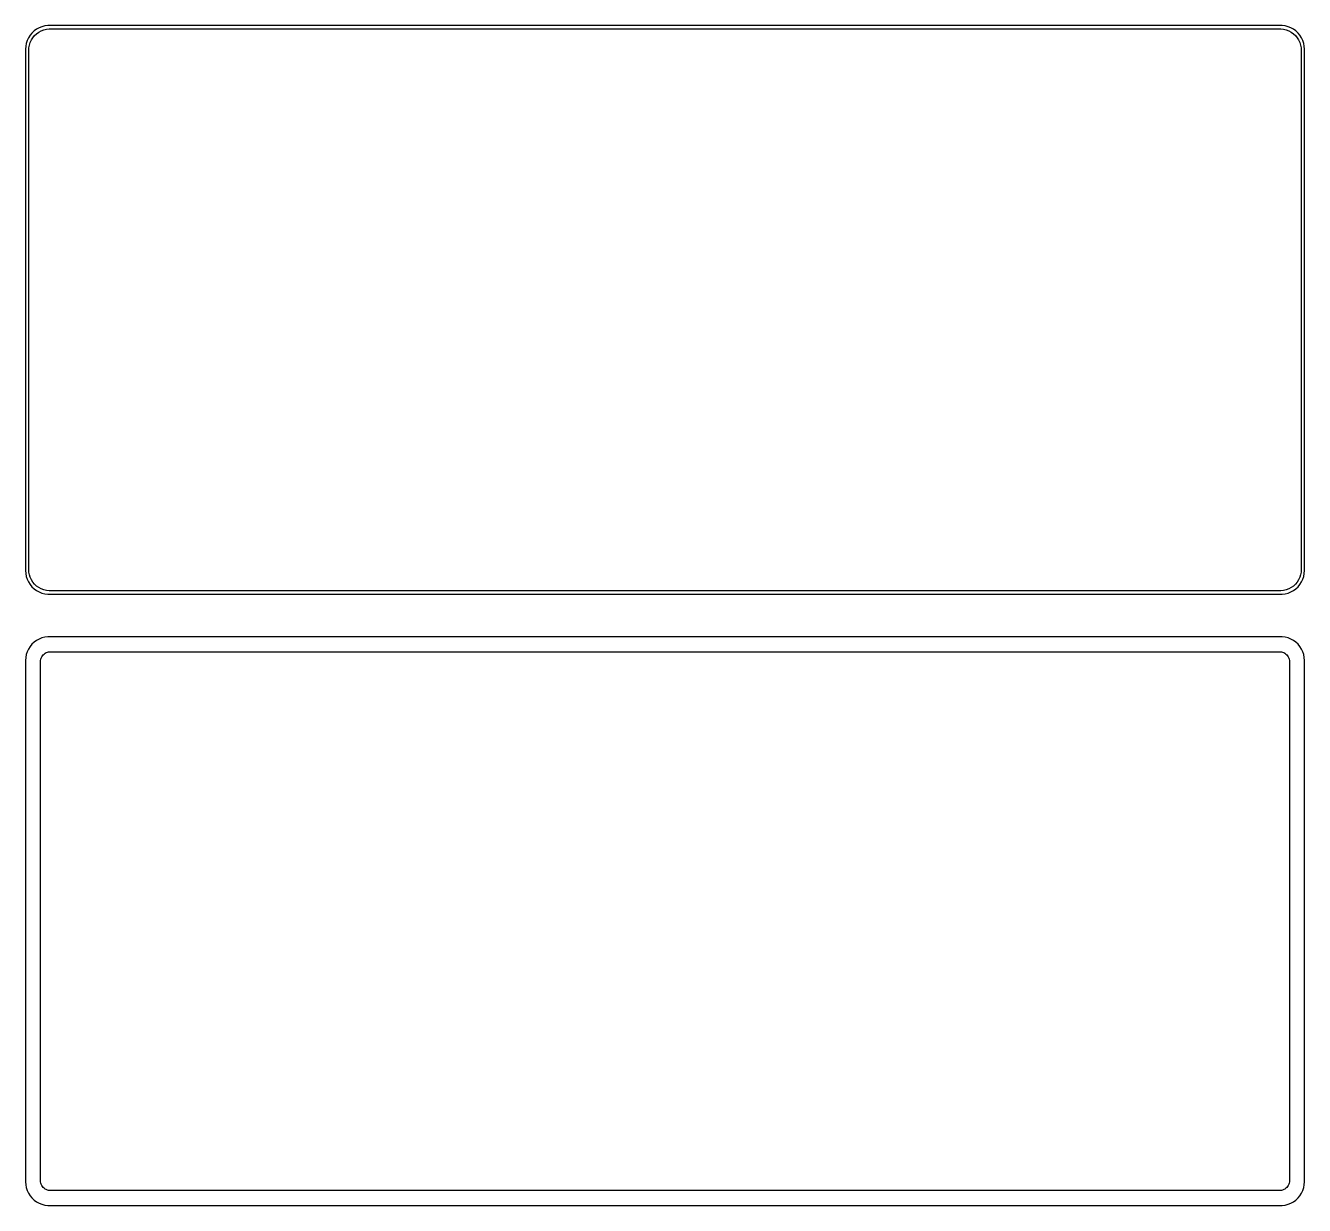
# Model space of a CAD drawing. Header units: metres. Extents: x -135 to 135, y 198 to 447.
import ezdxf

# ---------------------------------------------------------------- set-up
doc = ezdxf.new("R2010")
doc.units = ezdxf.units.M

msp = doc.modelspace()

# ---------------------------------------------------------------- linework, layer by layer
for p, q in [((-133.187, 445.853), (-133.645, 445.423)), ((-132.679, 446.222), (-133.187, 445.853)), ((-132.129, 446.524), (-132.679, 446.222)), ((-132.668, 445.278), (-132.203, 445.616)), ((-132.203, 445.616), (-131.699, 445.893)), ((-131.545, 446.755), (-132.129, 446.524)), ((-131.699, 445.893), (-131.165, 446.104)), ((-130.937, 446.911), (-131.545, 446.755)), ((-131.165, 446.104), (-130.608, 446.247)), ((-130.314, 446.99), (-130.937, 446.911)), ((-130.608, 446.247), (-130.037, 446.319)), ((130.314, 446.99), (-130.314, 446.99)), ((-130.037, 446.319), (130.037, 446.319)), ((130.037, 446.319), (130.608, 446.247)), ((130.937, 446.911), (130.314, 446.99)), ((130.608, 446.247), (131.165, 446.104)), ((131.545, 446.755), (130.937, 446.911)), ((131.165, 446.104), (131.699, 445.893)), ((132.129, 446.524), (131.545, 446.755)), ((131.699, 445.893), (132.203, 445.616)), ((132.679, 446.222), (132.129, 446.524)), ((132.203, 445.616), (132.668, 445.278)), ((133.187, 445.853), (132.679, 446.222)), ((133.645, 445.423), (133.187, 445.853)), ((-134.843, 443.243), (-134.961, 442.627)), ((-134.649, 443.841), (-134.843, 443.243)), ((-134.382, 444.409), (-134.649, 443.841)), ((-134.045, 444.939), (-134.382, 444.409)), ((-134.292, 442.324), (-134.185, 442.889)), ((-134.185, 442.889), (-134.007, 443.435)), ((-133.645, 445.423), (-134.045, 444.939)), ((-134.007, 443.435), (-133.762, 443.956)), ((-133.762, 443.956), (-133.454, 444.441)), ((-133.454, 444.441), (-133.088, 444.884)), ((-133.088, 444.884), (-132.668, 445.278)), ((132.668, 445.278), (133.088, 444.884)), ((133.088, 444.884), (133.454, 444.441)), ((133.454, 444.441), (133.762, 443.956)), ((134.045, 444.939), (133.645, 445.423)), ((133.762, 443.956), (134.007, 443.435)), ((134.007, 443.435), (134.185, 442.889)), ((134.382, 444.409), (134.045, 444.939)), ((134.185, 442.889), (134.292, 442.324)), ((134.649, 443.841), (134.382, 444.409)), ((134.843, 443.243), (134.649, 443.841)), ((134.961, 442.627), (134.843, 443.243)), ((-134.961, 442.627), (-135, 442)), ((-135, 442), (-135, 332)), ((-134.328, 441.75), (-134.292, 442.324)), ((-134.328, 332.25), (-134.328, 441.75)), ((134.292, 442.324), (134.328, 441.75)), ((134.328, 441.75), (134.328, 332.25)), ((135, 442), (134.961, 442.627)), ((135, 332), (135, 442)), ((-134.292, 331.676), (-134.328, 332.25)), ((134.328, 332.25), (134.292, 331.676)), ((-135, 332), (-134.961, 331.373)), ((-134.961, 331.373), (-134.843, 330.757)), ((-134.843, 330.757), (-134.649, 330.159)), ((-134.649, 330.159), (-134.382, 329.591)), ((-134.382, 329.591), (-134.045, 329.061)), ((-134.185, 331.111), (-134.292, 331.676)), ((-134.007, 330.565), (-134.185, 331.111)), ((-133.762, 330.044), (-134.007, 330.565)), ((-133.454, 329.559), (-133.762, 330.044)), ((-133.088, 329.116), (-133.454, 329.559)), ((133.454, 329.559), (133.088, 329.116)), ((133.762, 330.044), (133.454, 329.559)), ((134.007, 330.565), (133.762, 330.044)), ((134.185, 331.111), (134.007, 330.565)), ((134.045, 329.061), (134.382, 329.591)), ((134.292, 331.676), (134.185, 331.111)), ((134.382, 329.591), (134.649, 330.159)), ((134.649, 330.159), (134.843, 330.757)), ((134.843, 330.757), (134.961, 331.373)), ((134.961, 331.373), (135, 332)), ((-134.045, 329.061), (-133.645, 328.577)), ((-133.645, 328.577), (-133.187, 328.147)), ((-133.187, 328.147), (-132.679, 327.778)), ((-132.668, 328.722), (-133.088, 329.116)), ((-132.679, 327.778), (-132.129, 327.476)), ((-132.203, 328.384), (-132.668, 328.722)), ((-131.699, 328.107), (-132.203, 328.384)), ((-132.129, 327.476), (-131.545, 327.245)), ((-131.165, 327.896), (-131.699, 328.107)), ((-131.545, 327.245), (-130.937, 327.089)), ((-130.608, 327.753), (-131.165, 327.896)), ((-130.937, 327.089), (-130.314, 327.01)), ((-130.037, 327.681), (-130.608, 327.753)), ((-130.314, 327.01), (130.314, 327.01)), ((130.037, 327.681), (-130.037, 327.681)), ((130.608, 327.753), (130.037, 327.681)), ((130.314, 327.01), (130.937, 327.089)), ((131.165, 327.896), (130.608, 327.753)), ((130.937, 327.089), (131.545, 327.245)), ((131.699, 328.107), (131.165, 327.896)), ((131.545, 327.245), (132.129, 327.476)), ((132.203, 328.384), (131.699, 328.107)), ((132.129, 327.476), (132.679, 327.778)), ((132.668, 328.722), (132.203, 328.384)), ((133.088, 329.116), (132.668, 328.722)), ((132.679, 327.778), (133.187, 328.147)), ((133.187, 328.147), (133.645, 328.577)), ((133.645, 328.577), (134.045, 329.061)), ((-134.045, 315.939), (-134.382, 315.409)), ((-133.645, 316.423), (-134.045, 315.939)), ((-133.187, 316.853), (-133.645, 316.423)), ((-132.679, 317.222), (-133.187, 316.853)), ((-132.129, 317.524), (-132.679, 317.222)), ((-131.545, 317.755), (-132.129, 317.524)), ((-130.937, 317.911), (-131.545, 317.755)), ((-130.314, 317.99), (-130.937, 317.911)), ((130.314, 317.99), (-130.314, 317.99)), ((130.937, 317.911), (130.314, 317.99)), ((131.545, 317.755), (130.937, 317.911)), ((132.129, 317.524), (131.545, 317.755)), ((132.679, 317.222), (132.129, 317.524)), ((133.187, 316.853), (132.679, 317.222)), ((133.645, 316.423), (133.187, 316.853)), ((134.045, 315.939), (133.645, 316.423)), ((134.382, 315.409), (134.045, 315.939)), ((-134.961, 313.627), (-135, 313)), ((-134.843, 314.243), (-134.961, 313.627)), ((-134.649, 314.841), (-134.843, 314.243)), ((-134.382, 315.409), (-134.649, 314.841)), ((-131.843, 313.014), (-131.793, 313.275)), ((-131.793, 313.275), (-131.711, 313.527)), ((-131.711, 313.527), (-131.599, 313.766)), ((-131.599, 313.766), (-131.457, 313.99)), ((-131.457, 313.99), (-131.288, 314.194)), ((-131.288, 314.194), (-131.095, 314.375)), ((-131.095, 314.375), (-130.88, 314.531)), ((-130.88, 314.531), (-130.648, 314.659)), ((-130.648, 314.659), (-130.402, 314.756)), ((-130.402, 314.756), (-130.145, 314.822)), ((-130.145, 314.822), (-129.882, 314.855)), ((-129.882, 314.855), (129.882, 314.855)), ((129.882, 314.855), (130.145, 314.822)), ((130.145, 314.822), (130.402, 314.756)), ((130.402, 314.756), (130.648, 314.659)), ((130.648, 314.659), (130.88, 314.531)), ((130.88, 314.531), (131.095, 314.375)), ((131.095, 314.375), (131.288, 314.194)), ((131.288, 314.194), (131.457, 313.99)), ((131.457, 313.99), (131.599, 313.766)), ((131.599, 313.766), (131.711, 313.527)), ((131.711, 313.527), (131.793, 313.275)), ((131.793, 313.275), (131.843, 313.014)), ((134.649, 314.841), (134.382, 315.409)), ((134.843, 314.243), (134.649, 314.841)), ((134.961, 313.627), (134.843, 314.243)), ((135, 313), (134.961, 313.627)), ((-135, 313), (-135, 203)), ((-131.86, 312.75), (-131.843, 313.014)), ((-131.86, 203.25), (-131.86, 312.75)), ((131.843, 313.014), (131.86, 312.75)), ((131.86, 312.75), (131.86, 203.25)), ((135, 203), (135, 313)), ((-135, 203), (-134.961, 202.373)), ((-131.843, 202.986), (-131.86, 203.25)), ((-131.793, 202.725), (-131.843, 202.986)), ((-131.711, 202.473), (-131.793, 202.725)), ((131.793, 202.725), (131.711, 202.473)), ((131.843, 202.986), (131.793, 202.725)), ((131.86, 203.25), (131.843, 202.986)), ((134.961, 202.373), (135, 203)), ((-134.961, 202.373), (-134.843, 201.757)), ((-134.843, 201.757), (-134.649, 201.159)), ((-134.649, 201.159), (-134.382, 200.591)), ((-134.382, 200.591), (-134.045, 200.061)), ((-134.045, 200.061), (-133.645, 199.577)), ((-131.599, 202.234), (-131.711, 202.473)), ((-131.457, 202.01), (-131.599, 202.234)), ((-131.288, 201.806), (-131.457, 202.01)), ((-131.095, 201.625), (-131.288, 201.806)), ((-130.88, 201.469), (-131.095, 201.625)), ((-130.648, 201.341), (-130.88, 201.469)), ((-130.402, 201.244), (-130.648, 201.341)), ((-130.145, 201.178), (-130.402, 201.244)), ((-129.882, 201.145), (-130.145, 201.178)), ((129.882, 201.145), (-129.882, 201.145)), ((130.145, 201.178), (129.882, 201.145)), ((130.402, 201.244), (130.145, 201.178)), ((130.648, 201.341), (130.402, 201.244)), ((130.88, 201.469), (130.648, 201.341)), ((131.095, 201.625), (130.88, 201.469)), ((131.288, 201.806), (131.095, 201.625)), ((131.457, 202.01), (131.288, 201.806)), ((131.599, 202.234), (131.457, 202.01)), ((131.711, 202.473), (131.599, 202.234)), ((133.645, 199.577), (134.045, 200.061)), ((134.045, 200.061), (134.382, 200.591)), ((134.382, 200.591), (134.649, 201.159)), ((134.649, 201.159), (134.843, 201.757)), ((134.843, 201.757), (134.961, 202.373)), ((-133.645, 199.577), (-133.187, 199.147)), ((-133.187, 199.147), (-132.679, 198.778)), ((-132.679, 198.778), (-132.129, 198.476)), ((-132.129, 198.476), (-131.545, 198.245)), ((-131.545, 198.245), (-130.937, 198.089)), ((-130.937, 198.089), (-130.314, 198.01)), ((-130.314, 198.01), (130.314, 198.01)), ((130.314, 198.01), (130.937, 198.089)), ((130.937, 198.089), (131.545, 198.245)), ((131.545, 198.245), (132.129, 198.476)), ((132.129, 198.476), (132.679, 198.778)), ((132.679, 198.778), (133.187, 199.147)), ((133.187, 199.147), (133.645, 199.577))]:
    msp.add_line(p, q)

doc.saveas('drawing.dxf')
